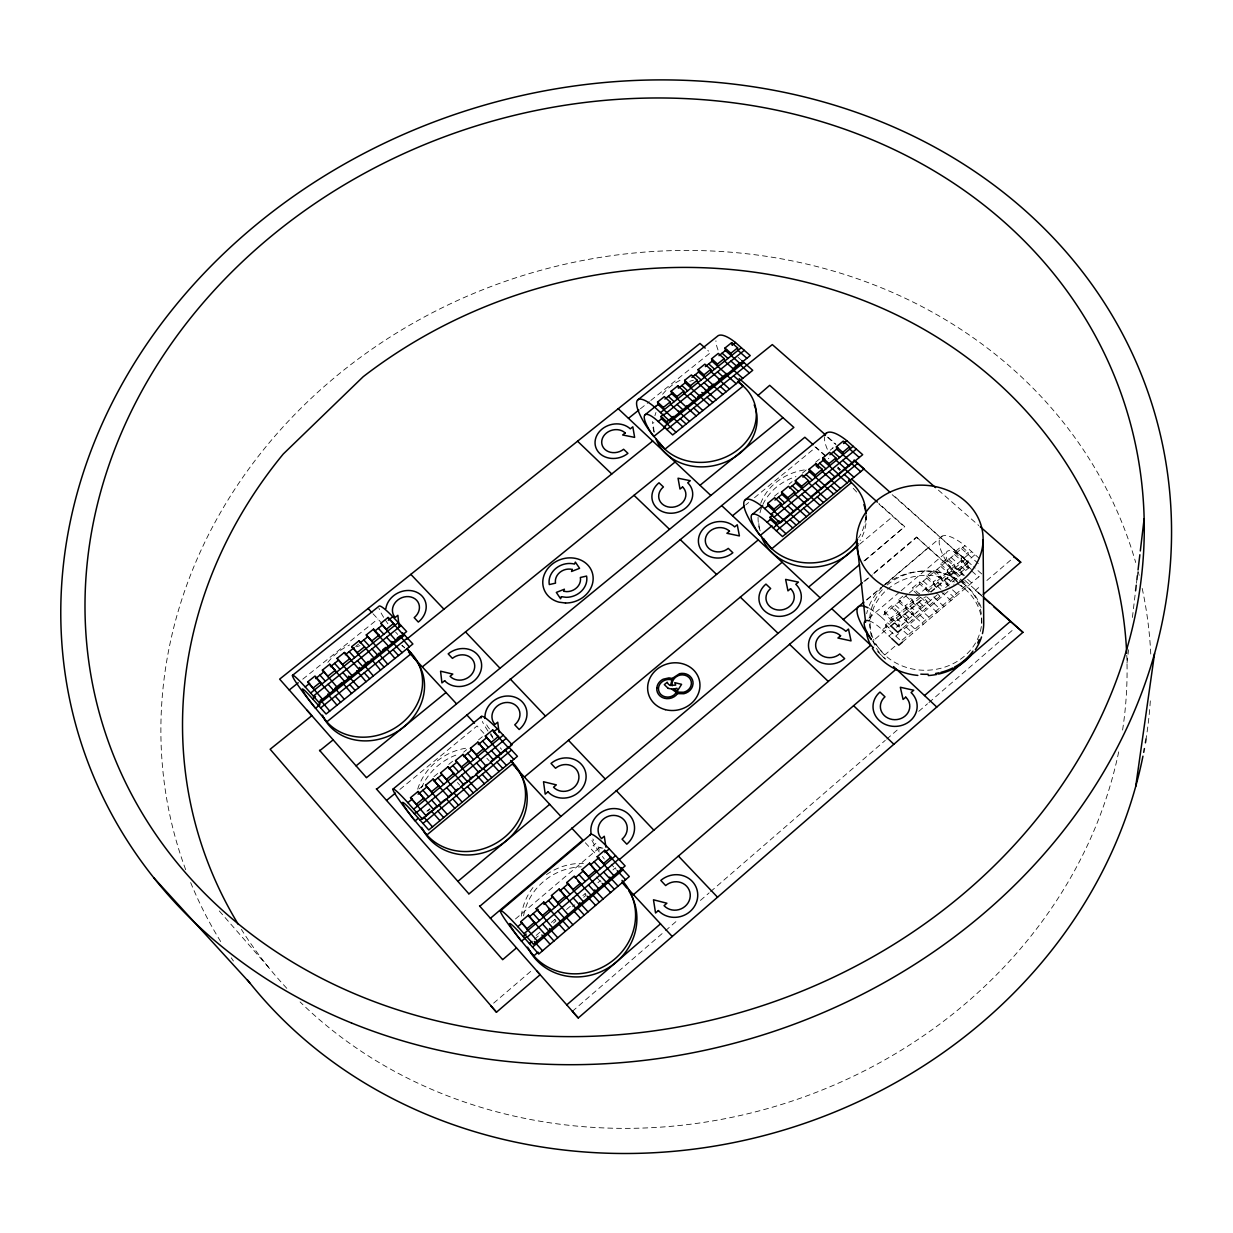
<?xml version="1.0" encoding="UTF-8"?>
<svg xmlns="http://www.w3.org/2000/svg" width="1233" height="1233" viewBox="0 0 1233 1233"><rect width="100%" height="100%" fill="white"/><g stroke="black" fill="none" stroke-linecap="round" stroke-linejoin="round"><path stroke-width="0.75" stroke-dasharray="5 3.75" d="M1127.008 663.046L1128.58 649.745M1132.418 617.456L1135.346 592.749M1136.472 583.255L1136.918 579.448M1137.381 575.641L1137.828 571.85M572.328 1011.353L664.032 931.948M665.481 930.684L677.133 920.604M700.421 900.429L709.145 892.877M710.609 891.613L885.279 740.355M886.743 739.091L898.379 729.011M918.755 711.364L927.493 703.796M928.958 702.548L1013.372 629.431M902.34 642.193L981.915 574.1L973.577 566.687M493.632 1003.153L531.438 970.756M982.439 596.633L975.395 590.33L981.144 585.398M986.878 580.481L1014.189 557.085M874.074 572.867L916.458 537.079L956.084 573.052L968.46 562.479L892.677 494.603M896.453 627.289L899.242 624.915L892.646 618.827L892.831 620.985L899.412 627.058L936.849 595.107M906.378 621.108L906.209 618.966L913.175 613.017L906.579 606.975L906.733 609.148L923.255 624.299M920.25 609.272L920.126 607.098L927.062 601.18L923.085 597.573M947.807 583.486L941.164 577.506L941.257 579.726L947.884 585.69L947.807 583.486L954.696 577.614L948.038 571.65L948.131 573.869L958.087 582.808M961.617 573.962L961.57 571.742L968.429 565.885L961.771 559.952L961.832 562.202L968.475 568.12L968.429 565.885M536.155 935.431L539.962 932.179L540.84 933.828M551.367 922.454L555.174 919.217M566.533 909.522L570.309 906.286L571.11 907.981L574.886 904.775M582.885 895.559L585.398 893.416M597.943 882.72L600.44 880.578L601.18 882.319L598.683 884.462M612.924 869.928L615.421 867.801L616.146 869.558L611.121 864.163M888.947 635.981L892.445 633.007L892.26 630.864M945.588 587.648L971.897 565.192M534.49 939.238L539.561 934.922M553.478 923.039L556.006 920.881L553.525 918.123M583.671 897.27L586.184 895.127L583.687 892.399M902.756 628.121L944.154 592.765M895.744 636.058L898.533 633.685M894.881 646.277L884.755 654.939L872.671 641.16L888.608 627.582M902.124 640.081L965.824 585.598L951.968 569.492A28.082 9.047 48.8 0 1 947.298 551.29A28.082 9.047 48.8 0 1 965.254 559.289L972.19 565.454M898.672 626.857L884.693 613.942L884.493 611.753L891.536 605.742L898.21 611.876L898.379 614.065M915.441 617.271L898.765 601.966L898.58 599.762L902.803 596.171M937.142 612.416L912.79 590.052L912.636 587.817L919.648 581.868L926.337 587.925L926.461 590.16L971.666 551.644M936.803 587.232L926.754 578.169L926.646 575.919L933.628 569.985L940.332 576.011L940.425 578.262M957.486 581.375L940.687 566.317L940.594 564.051L947.545 558.148L954.265 564.144L954.342 566.409M971.404 569.492L954.573 554.526L954.496 552.245L961.432 546.342L968.167 552.307L968.213 554.588M869.527 608.609A43.124 11.991 49.1 0 1 881.163 616.932L908.613 593.597M909.276 593.027L964.946 545.695L980.405 559.366M891.336 620.076L891.135 617.887L898.21 611.876M905.423 608.069L905.253 605.865L912.297 599.885L908.289 596.217M926.337 587.925L919.325 593.905L912.636 587.817M933.443 584.195L933.335 581.961L940.332 576.011M947.391 572.328L947.298 570.078L954.265 564.144M961.278 560.491L961.231 558.225L968.167 552.307M899.705 639.742L885.864 626.919L885.679 624.777L919.448 596.125M868.926 620.785A28.374 7.845 49.1 0 1 882.381 629.878L920.573 597.342M965.254 559.289L927.447 591.486L927.355 589.266L930.006 591.67M890.056 626.349L923.378 597.959M930.622 591.778L953.803 572.02L952.539 570.478A42.693 13.84 48.8 0 1 939.9 538.343A42.693 13.84 48.8 0 1 964.946 545.695M891.12 626.164L925.598 596.772M930.977 592.194L975.041 554.634M968.46 561.94L956.084 573.052M868.911 618.103L899.643 592.01M901.107 590.761L946.482 552.245M515.44 918.986L598.837 848.165M865.027 581.082L872.378 574.871M873.843 573.622L916.489 537.634M866.753 599.7L881.395 587.293M882.859 586.06L928.249 547.637M866.691 600.039L884.107 585.29M885.571 584.057L942.182 536.124M863.901 560.984L904.745 526.599L878.821 503.418M865.027 560.614L904.745 526.599M863.84 581.498L868.232 577.799M859.617 544.292L893.108 516.195M426.834 811.191L429.762 808.771M427.728 811.144L430.209 809.095M419.066 788.904L423.52 785.221M433.924 776.651L439.857 771.75M448.781 764.398L453.235 760.73M463.639 752.161L466.613 749.71M478.496 739.908L484.43 735.007M774.494 496.144L780.35 491.304M789.151 484.045L792.095 481.625M802.359 473.148L808.231 468.324M815.568 462.267L819.96 458.645M830.241 450.168L833.169 447.749A27.08 8.523 50.2 0 0 831.736 449.506M399.893 789.428L477.048 725.96L484.8 734.329M745.703 504.944L748.631 502.54M754.473 497.716L815.938 447.163L828.792 458.661M302.748 679.183L377.884 619.012M640.389 408.801L649.329 401.65M650.824 400.448L710.393 352.746L707.788 350.419M355.659 646.446L358.633 644.058M602.922 848.196L593.088 845.73L595.893 843.357A22.117 20.375 -23 0 1 592.842 838.964M975.395 590.33L981.869 595.601L963.235 578.924M938.39 490.118L978.832 525.551M978.339 563.573L961.493 548.639L961.432 546.342M828.329 437.422L835.481 443.772M738.058 357.308L740.725 359.666M827.374 437.099L836.02 444.774M892.168 494.664L968.46 562.479M954.496 552.245L961.231 558.225M971.804 571.079L978.493 577.029M951.105 557.47L957.81 563.45M961.17 566.456L966.58 571.264M961.57 571.742L954.912 565.793L954.989 568.028L964.946 576.936M964.453 575.426L947.638 560.414L947.545 558.148M967.628 579.325L971.635 582.901M916.458 537.079L961.802 577.645M814.921 446.762L826.341 456.965M837.746 467.184L840.598 469.727M879.114 504.189L904.791 527.154M837.469 468.324L839.95 470.559M951.552 570.956L958.195 576.89M961.524 579.864L968.198 585.845M940.594 564.051L947.298 570.078M960.754 585.197L964.761 588.788M937.219 569.276L943.908 575.287M947.268 578.308L954.003 584.35M949.163 586.122L933.735 572.235L933.628 569.985M952.539 589.883L957.871 594.676M937.82 582.654L943.122 587.432M954.419 597.635L947.761 591.624L902.71 630.109L909.322 636.213M926.646 575.919L933.335 581.961M940.902 589.374L934.26 583.379L934.367 585.583L938.344 589.174M940.995 591.578L950.967 600.579M923.27 581.128L929.959 587.17M935.986 592.641L940.024 596.294M928.696 592.179L919.772 584.103L919.648 581.868M933.828 596.849L936.525 599.284M944.062 606.497L934.09 597.466L933.982 595.277M926.677 596.803L930.638 600.409M933.951 603.415L940.594 609.456M919.294 602.151L925.998 608.27M920.126 607.098L913.514 601.057L913.653 603.245M905.777 596.001L930.206 618.35M910.201 606.189L916.797 612.231M920.095 615.252L926.723 621.324M898.58 599.762L905.253 605.865M895.25 604.956L901.893 611.075M905.238 614.142L911.927 620.276M906.209 618.966L899.612 612.893L899.782 615.051L916.304 630.248M908.397 623.297L891.736 607.946L891.536 605.742M896.314 618.01L902.895 624.083M906.193 627.135L912.821 633.223M884.493 611.753L891.135 617.887M881.163 616.932L889.486 624.638M885.679 624.777L890.935 629.647M882.381 629.878L892.245 639.048M877.48 651.517L885.525 659.038M395.562 632.067L397.75 634.44M372.998 613.741L380.442 621.771M402.189 645.213L404.701 647.926M585.336 842.755L595.339 853.544M486.819 758.187L489.162 760.73M596.186 876.894L601.18 882.319M457.412 782.523L459.724 785.082M219.304 910.956L268.44 967.181M500.29 747.784L501.554 749.34M838.625 468.078L839.843 469.557L838.039 467.091M654.106 432.244L653.351 429.207A52.264 44.018 -12.5 0 1 652.473 421.578M865.843 515.671L866.275 520.095M899.242 624.915L899.412 627.058M912.297 599.885L912.435 602.089M913.175 613.017L913.314 615.19M927.062 601.18L927.185 603.353M954.696 577.614L954.758 579.818M489.516 728.965A21.439 19.05 -24.8 0 1 486.681 724.85M1126.777 655.293A476.447 425.878 -17.1 0 1 1122.462 730.953M1118.685 751.868A476.447 425.878 -17.1 0 1 779.009 1105.246A476.447 425.878 -17.1 0 1 300.081 1001.92M286.796 988.327A476.447 425.878 -17.1 0 1 241.375 929.358M1138.198 571.65A499.519 446.731 -17.1 0 1 1139.138 575.349M1142.19 588.418A499.519 446.731 -17.1 0 1 1150.913 657.543M1150.327 700.868A499.519 446.731 -17.1 0 1 1146.043 739.014M233.422 961A499.519 446.731 -17.1 0 1 231.218 957.81M220.676 941.565A499.519 446.731 -17.1 0 1 190.498 882.15M185.674 869.712A499.519 446.731 -17.1 0 1 517.059 277.394A499.519 446.731 -17.1 0 1 1135.685 562.479M866.66 613.664A59.122 52.31 -2.6 0 1 867.539 610.35M869.28 605.511A59.122 52.31 -2.6 0 1 881.318 588.172M885.402 584.596A59.122 52.31 -2.6 0 1 961.17 581.884M962.665 582.962A59.122 52.31 -2.6 0 1 981.869 609.78M718.022 350.002A39.918 12.222 51.4 0 1 715.926 340.786M654.122 431.889A52.094 43.926 -12.5 0 1 653.767 422.303M654.923 415.721A52.094 43.926 -12.5 0 1 655.941 412.485M689.74 381.336A52.094 43.926 -12.5 0 1 693.439 380.242M662.599 394.267A52.264 44.018 -12.5 0 1 681.618 379.533M827.328 449.244A41.167 13.039 50.2 0 1 824.538 437.006M866.152 514.839A53.867 46.623 -8.4 0 1 860.079 540.547M759.312 528.479A53.867 46.623 -8.4 0 1 758.942 519.771M759.975 512.836A53.867 46.623 -8.4 0 1 761.516 507.749M762.903 504.451A53.867 46.623 -8.4 0 1 795.963 476.585M853.205 488.36A53.867 46.623 -8.4 0 1 856.889 492.368M865.736 517.413A54.052 46.731 -8.4 0 1 858.63 537.773M760.144 530.868A54.052 46.731 -8.4 0 1 758.064 517.12M760.73 503.326A54.052 46.731 -8.4 0 1 807.23 469.526M885.14 659.023A55.901 49.459 -2.5 0 1 872.008 638.278M871.5 636.505A55.901 49.459 -2.5 0 1 886.234 590.376M887.529 589.251A55.901 49.459 -2.5 0 1 954.527 582.038M957.579 583.733A55.901 49.459 -2.5 0 1 981.822 624.854M960.399 581.344A56.102 49.597 -2.6 0 1 959.228 660.102A56.102 49.597 -2.6 0 1 873.565 639.434M872.825 637.692A56.102 49.597 -2.6 0 1 869.65 619.536M869.758 617.702A56.102 49.597 -2.6 0 1 883.383 588.511M887.159 584.997A56.102 49.597 -2.6 0 1 958.95 580.373M523.578 915.795A57.997 54.113 -29.6 0 1 581.252 866.799M521.328 916.119A58.213 54.267 -29.5 0 1 534.105 886.08M546.45 874.613A58.213 54.267 -29.5 0 1 583.409 863.377M599.346 850.231A29.299 3.714 49.9 0 1 601.658 848.551M604.355 859.047A44.558 5.703 49.9 0 1 602.428 856.457M599.223 852.003A44.558 5.703 49.9 0 1 590.992 838.317M492.768 736.964A28.22 3.499 50.5 0 1 490.78 733.388M493.215 738.505A42.893 5.348 50.5 0 1 489.147 732.756M488.021 731.092A42.893 5.348 50.5 0 1 482.303 721.444M421.486 787.872A56.194 50.507 -29.2 0 1 459.061 754.01M417.663 789.182A56.394 50.645 -29.1 0 1 467.708 747.938M327.855 662.398A54.684 47.378 -28.9 0 1 349.617 644.967M401.696 645.614A54.684 47.378 -28.9 0 1 404.732 647.572M387.871 623.744A41.537 4.994 50.9 0 1 384.588 618.812M383.633 617.317A41.537 4.994 50.9 0 1 378.993 608.331M356.645 646.816A54.483 47.27 -28.9 0 1 359.974 645.645"/><path stroke-width="1.5" d="M1135.578 590.854L1136.256 585.151M1136.918 579.448L1137.381 575.641M1138.059 569.954L1139.862 554.742M1140.309 550.951L1144.147 518.646A535.554 462.575 -17.1 0 0 340.046 187.37A535.554 462.575 -17.1 0 0 359.682 995.894A535.554 462.575 -17.1 0 0 1144.147 518.646M1135.732 786.377L1154.55 653.629M656.773 688.076L657.389 685.409A11.467 10.28 -16.2 0 1 663.184 679.198L668.964 677.888L672.309 678.474M677.611 693.455L677.534 693.609A11.467 10.28 -16.2 0 1 664.356 698.263A11.467 10.28 -16.2 0 1 656.773 688.076M676.085 692.838L674.436 694.611A9.741 8.739 -16.2 0 1 667.392 697.092L664.911 696.753A9.741 8.739 -16.2 0 1 658.484 688.106C659.069 682.065 665.912 678.119 671.538 679.876M572.328 1011.353L578.292 1017.98L1022.928 632.329L983.302 596.88M566.748 1004.895L660.503 923.841M924.519 695.566L1010.521 621.216M902.34 642.193L898.842 645.183L891.983 638.802M490.734 1005.65L496.467 1012.216L540.146 974.717L536.663 970.849M633.438 894.649L896.237 669.087M983.256 594.414L1020.724 562.248L980.281 526.815M529.419 943.569L531.962 941.411M901.338 629.323L897.809 632.344L890.873 625.917M532.517 947.067L623.019 869.758M538.112 952.169L533.781 955.883L519.463 938.652A29.623 2.281 50.2 0 1 509.691 923.579A29.623 2.281 50.2 0 1 523.254 936.618L538.713 954.065L629.323 876.54L620.923 867.508M537.295 940.964L520.742 921.683L528.448 915.133L535.584 923.825M552.692 927.802L536.139 908.582L543.815 902.063L550.935 910.74M568.059 914.686L551.475 895.543L559.119 889.055L566.24 897.716M583.348 901.616L566.764 882.551L574.378 876.077L581.483 884.724M598.591 888.608L581.991 869.619L589.59 863.162L596.68 871.793M613.787 875.63L597.157 856.719L604.725 850.277L611.815 858.908M525.859 937.512L521.513 941.211L520.187 939.592A45.035 3.483 50.2 0 1 500.367 911.233A45.035 3.483 50.2 0 1 517.798 926.646L522.16 922.931M545.001 934.367L529.342 916.828L538.127 909.368M543.923 904.421L552.646 897.023M559.89 890.842L568.598 883.445M575.179 877.85L583.117 871.099M599.084 857.521L590.36 864.95L589.59 863.162M604.894 852.589L609.241 848.89L625.131 865.936L533.427 944.247L517.798 926.646M527.894 930.376L526.984 928.696L534.706 922.13M543.275 917.275L542.397 915.58L550.088 909.029M558.595 904.221L557.763 902.494L565.423 895.975M573.869 891.212L573.068 889.471L580.697 882.967M589.081 878.25L588.311 876.493L595.909 870.02M604.247 865.335L603.507 863.547L611.075 857.105M524.04 933.658L615.575 855.687M523.254 936.618L526.167 934.121M527.154 937.188L618.766 859.093M502.602 959.721L516.427 947.946M619.182 859.74L870.775 645.229M490.426 918.292L582.839 840.058L571.711 828.067M843.326 619.536L863.824 602.182M500.829 910.54L591.023 834.171M468.894 894.002L859.524 564.668M479.745 906.317L862.376 582.731M457.89 881.364L549.702 804.332M808.648 587.062L858.168 545.525M524.395 777.037L782.154 562.248M418.049 818.465L415.105 820.901L413.826 819.329A43.34 3.267 50.5 0 1 393.127 790.183A43.34 3.267 50.5 0 1 407.846 802.668L422.41 819.082L512.157 744.747L497.331 728.842A42.893 5.348 50.5 0 0 481.07 718.022M771.981 525.736L760.175 535.507L758.958 534.012A41.568 11.282 50.3 0 1 743.9 502.078A41.568 11.282 50.3 0 1 764.66 508.566L780.227 522.977L862.668 454.684L846.886 440.736A41.167 13.039 50.2 0 0 824.769 435.711M776.651 525.119L776.266 522.869L779.009 520.603M510.385 745.179L758.28 539.884M420.083 820.161L422.565 818.111M426.294 815.028L430.009 811.946M433.723 808.863L437.438 805.796M440.166 803.531L444.62 799.847M447.579 797.397L452.264 793.513M454.977 791.262L457.936 788.812M462.128 785.344L465.319 782.708M469.742 779.04L472.686 776.605M476.863 773.137L480.053 770.502M484.461 766.849L487.389 764.429M773.23 527.955L808.031 499.134M822.95 486.773L810.744 496.884L820.068 505.376M838.949 473.534L851.294 463.3L860.68 471.653M852.419 462.375L854.654 460.526M422.965 823.428L511.556 750.003M776.312 530.822L857.783 463.3M752.484 514.284L762.749 505.823M426.186 815.953L410.527 797.689L418.064 791.478L424.953 799.878M441.26 803.469L425.585 785.267L433.107 779.071L439.981 787.455M456.287 791.031L440.597 772.891L448.088 766.726L454.946 775.095M471.253 778.624L455.547 760.561L463.007 754.411L469.865 762.765M486.172 766.263L470.451 748.277L477.88 742.143L484.739 750.481M501.045 753.949L485.309 736.024L492.707 729.921L499.55 738.243M783.695 520.11L768.113 505.715L767.712 503.403L774.632 497.7L780.874 503.434L781.244 505.746L790.63 514.361M806.444 516.673L781.922 494.325L781.552 491.998L788.457 486.311L794.699 492.013L795.054 494.341L813.271 511.017M811.345 497.207L795.686 482.966L795.331 480.623L802.221 474.952L808.478 480.623L808.802 482.966L818.219 491.505M825.093 485.817L809.403 471.653L809.079 469.295L815.938 463.639L822.211 469.28L822.519 471.653L831.951 480.146M838.794 474.474L823.074 460.371L822.781 457.998L829.609 452.357L835.897 457.982L836.174 460.356L845.638 468.802M852.45 463.146L836.698 449.136L836.421 446.747L843.233 441.121L849.537 446.716L849.784 449.105L859.262 457.505M407.846 802.668L412.254 799.03M418.11 794.191L426.911 786.931M448.781 797.242L434.139 780.967L441.63 774.802M448.92 768.775L456.549 762.487M463.593 756.677L471.422 750.219M478.265 744.578L487.066 737.319M508.458 747.814L493.632 731.893L497.331 728.842M764.66 508.566L769.068 504.944M774.941 500.089L782.277 494.032M789.629 487.975L795.686 482.966M802.837 477.079L810.173 471.021M817.387 465.072L824.862 458.907M829.901 454.746L838.086 447.995M843.495 443.526L846.886 440.736M417.432 806.089L416.353 804.24L423.89 798.013M432.475 793.667L431.427 791.786L438.948 785.575M447.471 781.275L446.454 779.379L453.944 773.183M462.421 768.93L461.435 767.003L468.894 760.838M477.31 756.615L476.354 754.688L483.783 748.539M492.152 744.362L491.212 742.405L498.625 736.271M774.339 511.464L773.939 509.152L780.874 503.434M788.149 500.028L787.795 497.716L794.699 492.013M801.928 488.653L801.589 486.311L808.478 480.623M815.66 477.31L815.352 474.952L822.211 469.28M829.347 465.997L829.054 463.623L835.897 457.982M842.987 454.73L842.725 452.341L849.537 446.716M413.656 809.218L503.249 735.192M770.872 514.315L853.19 446.3M785.93 533.719L770.502 519.417L770.116 517.151L772.844 514.901M510.955 760.607L513.267 763.196L426.865 834.972L413.101 818.388A28.513 2.142 50.5 0 1 402.497 802.529A28.513 2.142 50.5 0 1 414.334 813.672L416.816 811.622M848.998 480.269L851.402 482.627L771.781 548.762L758.341 533.026A27.357 7.383 50.3 0 1 751.76 514.839A27.357 7.383 50.3 0 1 767.08 522.253L771.519 518.584M416.569 812.501L506.208 738.367M773.985 517.197L856.334 449.089M393.127 788.997L481.409 716.435M745.333 499.75L826.572 432.983M386.546 800.417L395.439 793.096M732.525 515.779L744.239 506.146M376.589 789.259L804.856 437.253L813.163 444.681M366.448 777.746L793.867 427.419L739.199 378.531M356.075 765.863L446.022 692.484M699.99 485.309L782.94 417.648M319.779 750.697L333.095 739.908M422.303 666.914L675.114 462.005M825.463 434.879L769.7 385.328L757.786 395.639M317.944 704.875L404.624 635.087M663.971 426.865L743.9 362.502M319.994 704.721L315.54 708.312L314.307 706.802A41.953 3.052 50.8 0 1 292.884 677.009A41.953 3.052 50.8 0 1 305.198 686.92L318.808 702.255L406.643 631.558L392.772 616.685A41.537 4.994 50.9 0 0 378.885 606.312L292.468 675.391M665.62 426.972L653.798 436.482L652.611 435.018A40.288 10.573 51.3 0 1 636.598 402.759A40.288 10.573 51.3 0 1 654.723 407.214L669.319 420.715L750.234 355.582L735.438 342.497A39.918 12.222 51.4 0 0 717.298 336.362L637.553 400.109M320.642 707.927L407.368 638.047M666.868 429.546L772.305 344.593L935.508 487.59M406.859 639.079L652.673 440.998M314.307 690.079L313.09 688.076L320.472 682.142L315.016 676.038L307.649 681.941L322.507 699.281M329.041 678.242L327.839 676.223L335.191 670.32L329.72 664.248L322.383 670.135L337.256 687.413M343.714 666.467L342.543 664.417L349.879 658.545L344.392 652.488L337.056 658.36L351.944 675.576M358.341 654.723L357.2 652.658L364.506 646.801L359.003 640.79L351.698 646.631L366.602 663.786M372.905 643.01L371.796 640.944L379.086 635.087L373.553 629.107L366.278 634.949L381.197 652.041M387.439 631.342L386.345 629.262L393.604 623.42L388.071 617.471L380.827 623.297L395.762 640.328M663.94 409.88L663.369 407.46L670.182 402.004L664.34 396.625L657.543 402.081L658.129 404.486L672.725 417.987M677.503 398.983L676.963 396.548L683.745 391.108L677.888 385.775L671.122 391.2L671.677 393.62L686.303 407.044M691.035 388.118L690.511 385.682L697.261 380.257L691.389 374.94L684.639 380.35L685.178 382.8L699.851 396.147M704.505 377.298L704.012 374.847L710.747 369.438L704.86 364.151L698.125 369.546L698.633 371.996L713.337 385.282M717.945 366.509L717.467 364.043L724.172 358.649L718.284 353.393L711.58 358.757L712.058 361.238L726.792 374.447M731.323 355.751L730.876 353.27L737.565 347.906L731.662 342.666L724.973 348.03L725.436 350.511L740.201 363.658M310.624 693.038L398.305 622.619M660.549 412.608L741.341 347.706M313.352 696.106L401.079 625.593M676.023 432.213L661.566 418.804L660.996 416.446L663.678 414.288M663.462 415.305L744.3 350.326M407.09 648.543L411.468 653.444L326.837 721.829L313.583 705.846A27.604 2.004 50.8 0 1 302.27 689.324A27.604 2.004 50.8 0 1 312.566 698.803L315.54 696.398M738.613 381.583L743.145 386.052L664.941 449.228L651.995 434.047A26.509 6.92 51.3 0 1 644.551 415.429A26.509 6.92 51.3 0 1 658.206 421.501L662.645 417.941M368.328 661.397L363.997 664.895L373.306 675.915M382.754 649.791L385.621 647.479L394.93 658.453M397.118 638.232L399.985 635.92L409.294 646.863M667.33 424.152L666.776 421.794L673.495 416.384L674.05 418.758L682.758 426.788M697.631 396.964L700.298 394.807L700.806 397.211L709.545 405.164M708.297 388.364L712.304 385.158M725.605 374.447L720.288 378.731L720.75 381.151M734.883 366.987L740.17 362.718L740.601 365.153L749.402 372.998M289.231 690.002L298.247 682.789M628.476 418.341L638.91 409.988M305.198 686.92L309.653 683.344M315.586 678.582L324.495 671.446M330.429 666.683L338.243 660.41M345.271 654.769L354.179 647.633M367.542 636.922L360.113 642.871L359.003 640.79M388.487 646.169L374.662 631.204L382.384 625.023M388.318 620.261L392.772 616.685M645.09 414.75L655.555 406.351M654.723 407.214L659.208 403.623M664.895 399.06L672.663 392.834M686.118 382.045L678.427 388.21L677.888 385.775M691.913 377.39L699.558 371.256M705.353 366.617L713.013 360.468M718.993 355.674L726.468 349.679M732.448 344.886L735.438 342.497M668.24 688.368L673.048 689.278L676.902 688.261L677.718 690.449L681.587 684.33L674.79 682.666L675.715 685.116L670.058 685.332A5.995 5.364 -15.8 0 1 667.269 682.203L664.325 684.623L668.209 688.368M1014.189 557.085L1020.724 562.248M1022.928 632.329L993.721 606.728M746.89 358.279L737.997 350.388L737.565 347.906M854.099 460.032L864.04 468.864L782.493 536.571L767.08 522.253M855.486 461.574L889.81 492.059M741.572 360.421L752.716 370.332L672.663 434.941L658.206 421.501M836.421 446.747L842.725 452.341M724.973 348.03L730.876 353.27M833.308 451.941L839.581 457.535M842.725 460.341L849.044 465.982M722.091 353.193L727.979 358.449M730.938 361.069L736.856 366.355M733.512 369.052L724.634 361.13L724.172 358.649M844.559 468.879L853.945 477.248M742.79 378.331L733.989 370.486L733.558 368.05M705.184 348.091L699.974 343.437L279.644 679.136L366.17 777.299M851.664 479.128L877.387 502.139M983.857 597.897L989.498 602.937M844.312 474.458L850.57 480.053M733.62 375.757L739.476 381.012M822.781 457.998L829.054 463.623M711.58 358.757L717.467 364.043M847.194 482.858L837.824 474.458L824.307 485.648L833.647 494.094M736.163 383.679L727.378 375.803L726.931 373.383M819.668 463.192L825.925 468.817M829.069 471.638L835.373 477.294M708.713 363.92L714.585 369.206M717.529 371.842L723.432 377.159M818.758 468.263L816.246 466.012L815.938 463.639M720.072 379.856L711.225 371.904L710.747 369.438M831.073 480.053L840.428 488.468M718.423 379.055L729.52 389.042M830.811 485.663L837.037 491.289M720.349 386.453L726.206 391.724M809.079 469.295L815.352 474.952M698.125 369.546L704.012 374.847M722.877 394.406L714.107 386.499L713.63 384.079M805.981 474.474L812.239 480.13M815.367 482.982L821.656 488.669M695.273 374.693L701.145 379.995M704.074 382.662L709.977 387.994M706.601 390.707L697.77 382.708L697.261 380.257M817.541 491.273L826.865 499.719M705.137 389.736L716.219 399.785M817.248 496.899L823.474 502.54M701.808 392.418L704.135 394.529M707.048 397.18L712.874 402.482M795.331 480.623L801.589 486.311M684.639 380.35L690.511 385.682M792.249 485.802L798.491 491.489M801.62 494.341L807.892 500.059M681.803 385.497L687.66 390.83M690.588 393.512L696.46 398.86M702.856 410.558L684.269 393.543L683.745 391.108M803.654 508.166L809.865 513.853M693.686 407.938L699.512 413.255M781.552 491.998L787.795 497.716M671.122 391.2L676.963 396.548M696.167 415.968L687.444 407.969L686.92 405.58M778.485 497.176L784.712 502.894M787.825 505.761L794.083 511.51M668.286 396.332L674.127 401.696M677.056 404.393L682.912 409.772M790.322 513.807L799.616 522.345M678.443 411.221L689.463 421.378M679.522 412.516L670.737 404.424L670.182 402.004M789.999 519.478L796.194 525.196M680.292 418.727L686.103 424.075M767.712 503.403L773.939 509.152M657.543 402.081L663.369 407.46M783.494 519.463L792.773 528.032M770.116 517.151L776.266 522.869M660.996 416.446L666.776 421.794M618.211 408.724L710.763 495.404M721.613 505.561L820.13 597.82M831.689 608.64L873.457 647.741M893.555 666.575L936.787 707.048M577.553 441.214L611.753 473.981M634.009 495.312L669.411 529.219M680.184 539.545L716.573 574.408M740.293 597.126L778.008 633.269M789.49 644.258L828.299 681.448M853.59 705.692L893.863 744.27M410.836 574.362L443.942 609.21M465.504 631.897L499.781 667.993M510.215 678.967L545.495 716.111M568.475 740.309L605.064 778.809M616.192 790.538L653.86 830.179M678.412 856.041L717.529 897.208M402.42 632.729L412.885 643.98L326.067 714.03L312.566 698.803M403.006 634.486L388.071 617.471M621.355 869.157L604.725 850.277M504.975 749.864L513.791 759.374M617.194 870.683L625.593 879.73M368.112 608.47L371.78 612.416M408.477 651.995L456.287 703.581M466.629 714.724L474.443 723.154M513.005 764.737L560.676 816.169M621.894 882.196L672.232 936.494M380.827 623.297L386.345 629.262M485.309 736.024L491.212 742.405M597.157 856.719L603.507 863.547M391.693 641.376L402.128 652.658M497.654 755.921L506.47 765.446M609.719 877.064L618.103 886.142M378.3 628.291L383.817 634.255M386.576 637.245L392.125 643.241M482.55 741.033L488.438 747.414M491.397 750.62L497.331 757.031M594.136 861.728L600.456 868.571M603.631 871.993L609.996 878.867M393.034 649.591L398.536 655.555M496.914 762.133L502.802 768.498M608.069 882.52L614.358 889.347M493.616 760.114L477.88 742.143M591.624 866.321L606.189 882.104M499.118 771.55L490.333 761.994L508.613 746.844L517.444 756.322L428.76 829.963L414.334 813.672M602.228 883.46L610.612 892.553M366.278 634.949L371.796 640.944M470.451 748.277L476.354 754.688M581.991 869.619L588.311 876.493M387.732 664.263L378.423 653.274M482.982 768.067L491.767 777.653M594.738 889.856L603.107 898.98M363.766 639.942L369.268 645.938M372.027 648.943L377.56 654.97M467.708 753.271L473.595 759.682M476.539 762.903L482.457 769.346M578.986 874.613L585.29 881.487M588.449 884.94L594.784 891.844M378.654 661.181L384.141 667.176M482.226 774.309L488.098 780.705M593.058 895.343L599.346 902.202M373.907 657.913L364.506 646.801M478.728 772.444L463.007 754.411M577.707 880.593L590.977 895.112M380.535 670.074L371.21 659.069M475.63 774.154L484.415 783.756M587.216 896.268L595.585 905.423M153.817 877.819L249.698 982.747M351.698 646.631L357.2 652.658M455.547 760.561L461.435 767.003M566.764 882.551L573.068 889.471M468.263 780.258L477.032 789.891M579.695 902.695L588.033 911.865M349.201 651.625L354.688 657.651M357.431 660.672L362.949 666.729M452.819 765.554L458.691 772.012M461.62 775.233L467.523 781.722M563.774 887.56L570.062 894.464M573.206 897.932L579.525 904.883M359.327 667.423L361.5 669.812M364.228 672.817L369.684 678.828M467.492 786.515L473.333 792.958M578.015 908.197L584.272 915.102M359.281 669.673L344.392 652.488M463.778 784.82L448.088 766.726M575.703 908.151L559.119 889.055M366.078 681.741L356.753 670.721M460.895 786.377L469.634 796.025M574.239 911.434L580.496 918.323M337.056 658.36L342.543 664.417M440.597 772.891L446.454 779.379M551.475 895.543L557.763 902.494M348.477 676.146L358.818 687.598M453.497 792.495L462.236 802.174M566.687 917.876L572.929 924.796M334.59 663.354L340.046 669.411M342.789 672.447L348.276 678.535M437.885 777.884L443.726 784.358M446.654 787.61L452.542 794.129M548.5 900.537L554.773 907.488M557.917 910.971L564.221 917.953M306.94 710.223L311.841 715.649L270.15 749.248L496.467 1012.216M349.74 684.469L355.196 690.526M452.711 798.784L458.537 805.241M562.895 921.113L569.137 928.033M344.608 681.495L329.72 664.248M548.438 907.966L560.383 921.236M351.559 693.455L342.25 682.388L334.975 688.245L344.3 699.327M446.099 798.63L454.823 808.324M559.119 924.349L565.346 931.285M322.383 670.135L327.839 676.223M425.585 785.267L431.427 791.786M536.139 908.582L542.397 915.58M438.686 804.764L447.394 814.489M549.456 928.511L557.763 937.774M319.917 675.114L325.358 681.202M328.086 684.253L333.573 690.372M422.888 790.245L428.714 796.765M431.642 800.032L437.499 806.582M533.18 913.561L539.438 920.558M542.566 924.056L548.855 931.085M335.222 696.183L340.647 702.255M437.869 811.083L443.68 817.587M547.729 934.059L553.956 941.026M316.234 678.058L329.889 693.347M433.739 809.711L418.064 791.478M337.01 705.199L327.685 694.102M431.257 810.913L439.95 820.669M541.873 934.999L550.149 944.293M307.649 681.941L313.09 688.076M410.527 797.689L416.353 804.24M520.742 921.683L526.984 928.696M329.72 711.087L320.395 699.974M423.813 817.078L432.49 826.865M534.259 941.488L542.535 950.813M376.312 788.812L468.663 893.601M479.514 905.901L578.292 1017.98M319.486 750.25L502.386 959.336M673.896 689.124L678.551 692.16L683.544 692.237A9.741 8.739 -15.4 0 0 690.881 686.087L691.389 683.806A9.741 8.739 -15.4 0 0 682.419 674.867C676.717 674.667 671.045 679.907 672.216 685.81M671.908 689.201L677.996 693.624L683.868 693.717A11.421 10.249 -15.4 0 0 692.453 686.504L693.038 683.837A11.421 10.249 -15.4 0 0 679.583 673.665L672.355 678.366L670.552 685.486M320.472 682.142L321.674 684.161M335.191 670.32L336.378 672.355M349.509 676.547L350.65 678.551M349.879 658.545L351.035 660.58M433.107 779.071L434.139 780.967M373.553 629.107L374.662 631.204M379.086 635.087L380.18 637.168M528.448 915.133L529.342 916.828M392.818 641.699L393.882 643.734M393.604 623.42L394.683 625.532M543.815 902.063L544.678 903.789M492.707 729.921L493.632 731.893M680.215 410.974L680.755 413.348M693.609 400.186L694.133 402.59M731.662 342.666L732.109 345.163M605.927 847.194L604.293 836.236L601.488 838.61A14.75 13.578 -23 0 1 603.307 819.159A14.75 13.578 -23 0 1 623.836 819.698A14.75 13.578 -23 0 1 622.064 839.149L626.796 844.173A22.117 20.375 -23 0 0 620.184 809.434A22.117 20.375 -23 0 0 591.146 833.924M499.057 732.51L497.731 722.184L495.003 724.434A14.287 12.7 -24.8 0 1 497.192 706.077A14.287 12.7 -24.8 0 1 516.889 706.447A14.287 12.7 -24.8 0 1 514.747 724.804L519.17 729.504A21.439 19.05 -24.8 0 0 514.454 697.03A21.439 19.05 -24.8 0 0 484.97 718.438M856.565 539.175L865.566 622.295M866.614 631.851L867.015 635.689A59.122 52.31 -2.6 0 0 870.729 645.383M399.091 626.672L397.874 615.282L395.192 617.44A13.856 11.898 -25.6 0 1 397.704 600.086A13.856 11.898 -25.6 0 1 416.646 600.271A13.856 11.898 -25.6 0 1 414.18 617.641L418.326 622.064A20.791 17.848 -25.6 0 0 416.076 591.963A20.791 17.848 -25.6 0 0 385.852 608.64M983.102 539.73A63.315 54.946 -3.8 0 1 887.56 587.971A63.315 54.946 -3.8 0 1 888.777 492.738A63.315 54.946 -3.8 0 1 983.102 539.73L983.734 623.359A59.122 52.31 -2.6 0 1 982.454 633.623M238.323 924.411A476.447 425.878 -17.1 0 1 283.251 454.021L363.242 376.666A476.447 425.878 -17.1 0 1 852.727 296.429A476.447 425.878 -17.1 0 1 1126.685 653.351M1146.043 739.014A499.519 446.731 -17.1 0 1 1145.411 742.821M1144.409 748.554A499.519 446.731 -17.1 0 1 1143.7 752.361M1142.945 756.168A499.519 446.731 -17.1 0 1 758.434 1137.011A499.519 446.731 -17.1 0 1 247.278 979.711M981.53 636.968A59.122 52.31 -2.6 0 1 975.38 649.683M970.941 655.417A59.122 52.31 -2.6 0 1 938.56 674.066M936.88 674.42A59.122 52.31 -2.6 0 1 928.233 675.545M917.83 675.407A59.122 52.31 -2.6 0 1 872.425 648.435M737.596 381.814A52.264 44.018 -12.5 0 1 737.766 449.829A52.264 44.018 -12.5 0 1 659.331 442.77M754.195 404.917A52.094 43.926 -12.5 0 1 721.891 463.423A52.094 43.926 -12.5 0 1 656.141 439.256M857.598 539.314A54.052 46.731 -8.4 0 1 809.418 562.942A54.052 46.731 -8.4 0 1 763.828 538.898M848.566 480.269A54.052 46.731 -8.4 0 1 865.874 513.914M858.06 543.661A53.867 46.623 -8.4 0 1 806.043 567.072A53.867 46.623 -8.4 0 1 761.532 536.879M863.871 504.636A53.867 46.623 -8.4 0 1 865.951 513.098M979.141 639.511A55.901 49.459 -2.5 0 1 977.692 643.025M972.96 651.132A55.901 49.459 -2.5 0 1 954.496 667.084M952.893 667.916A55.901 49.459 -2.5 0 1 940.918 672.355M939.145 672.771A55.901 49.459 -2.5 0 1 935.539 673.48M928.141 674.235A55.901 49.459 -2.5 0 1 920.789 674.143M870.806 638.632A28.374 7.845 49.1 0 1 868.926 620.785M871.407 639.619A43.124 11.991 49.1 0 1 868.078 607.854M622.002 880.408A58.213 54.267 -29.5 0 1 611.09 961.91A58.213 54.267 -29.5 0 1 528.479 948.701M628.784 890.75A57.997 54.113 -29.6 0 1 606.158 969.123A57.997 54.113 -29.6 0 1 527.678 947.175M623.374 883.784A57.997 54.113 -29.6 0 1 626.765 887.837M590.175 835.28A44.558 5.703 49.9 0 1 609.241 848.89M510.585 760.53A56.394 50.645 -29.1 0 1 502.941 838.548A56.394 50.645 -29.1 0 1 422.318 828.853M516.226 768.282A56.194 50.507 -29.2 0 1 499.565 845.607A56.194 50.507 -29.2 0 1 421.671 827.343M407.599 649.76A54.684 47.378 -28.9 0 1 400.679 724.018A54.684 47.378 -28.9 0 1 322.584 716.096M413.471 657.389A54.483 47.27 -28.9 0 1 397.781 731.277A54.483 47.27 -28.9 0 1 322.429 715.155M561.416 596.71L560.614 598.745L556.33 592.426L564.39 589.204L563.589 591.239L566.718 591.64A12.777 11.097 -19.2 0 0 580.358 577.491L586.584 576.073A19.158 16.646 -19.2 0 1 566.117 597.311L561.416 596.71M572.328 569.461L571.526 571.465L579.587 568.321L575.333 562.063L574.532 564.067A19.158 16.646 -19.2 0 0 549.301 584.565L555.513 583.147A12.777 11.097 -19.2 0 1 572.328 569.461M658.391 910.555L655.555 913.006L653.475 899.782L666.883 903.234L664.048 905.669A15.012 14.102 -20.9 0 0 685.07 906.363A15.012 14.102 -20.9 0 0 686.673 886.25A15.012 14.102 -20.9 0 0 665.65 885.571L660.811 880.424A22.533 21.161 -20.9 0 1 692.345 881.456A22.533 21.161 -20.9 0 1 689.925 911.634A22.533 21.161 -20.9 0 1 658.391 910.555M905.746 697.154L903.08 699.45L900.337 687.259L913.73 690.249L911.079 692.545A22.071 19.928 -3 0 1 910.278 720.781A22.071 19.928 -3 0 1 879.052 720.303A22.071 19.928 -3 0 1 879.977 692.067L884.986 696.83A14.719 13.286 -3 0 0 884.385 715.633A14.719 13.286 -3 0 0 905.192 715.957A14.719 13.286 -3 0 0 905.746 697.154M840.582 635.781L837.931 638.016L851.047 640.898L848.489 629.061L845.853 631.296A21.608 19.266 -7.2 0 0 815.383 631.049A21.608 19.266 -7.2 0 0 814.196 658.33A21.608 19.266 -7.2 0 0 844.667 658.638L839.765 653.999A14.411 12.854 -7.2 0 1 819.452 653.783A14.411 12.854 -7.2 0 1 820.253 635.581A14.411 12.854 -7.2 0 1 840.582 635.781M547.991 791.833L545.217 794.16L543.506 781.737L556.314 784.866L553.54 787.193A14.534 13.178 -24 0 0 573.699 787.687A14.534 13.178 -24 0 0 575.688 768.714A14.534 13.178 -24 0 0 555.528 768.251L551.012 763.427A21.809 19.774 -24 0 1 581.252 764.167A21.809 19.774 -24 0 1 578.231 792.619A21.809 19.774 -24 0 1 547.991 791.833M790.584 588.696L787.964 590.884L785.621 579.387L798.429 582.115L795.809 584.303A21.269 18.757 -9.8 0 1 794.345 610.967A21.269 18.757 -9.8 0 1 764.383 610.736A21.269 18.757 -9.8 0 1 765.955 584.088L770.656 588.526A14.179 12.5 -9.8 0 0 769.608 606.297A14.179 12.5 -9.8 0 0 789.582 606.451A14.179 12.5 -9.8 0 0 790.584 588.696M729.489 531.161L726.9 533.288L739.415 535.923L737.257 524.765L734.668 526.892A20.869 18.125 -12.4 0 0 705.384 526.861A20.869 18.125 -12.4 0 0 703.596 552.677A20.869 18.125 -12.4 0 0 732.864 552.738L728.271 548.392A13.917 12.083 -12.4 0 1 708.759 548.331A13.917 12.083 -12.4 0 1 709.977 531.115A13.917 12.083 -12.4 0 1 729.489 531.161M444.651 680.708L441.923 682.928L440.566 671.199L452.788 674.081L450.076 676.285A14.102 12.33 -25.2 0 0 469.449 676.593A14.102 12.33 -25.2 0 0 471.792 658.684A14.102 12.33 -25.2 0 0 452.419 658.376L448.18 653.86A21.146 18.495 -25.2 0 1 477.233 654.338A21.146 18.495 -25.2 0 1 473.703 681.217A21.146 18.495 -25.2 0 1 444.651 680.708M682.573 486.973L680 489.069L678.042 478.204L690.28 480.7L687.706 482.797A20.576 17.632 -14.1 0 1 685.656 508.027A20.576 17.632 -14.1 0 1 656.85 508.011A20.576 17.632 -14.1 0 1 659.008 482.781L663.416 486.958A13.717 11.76 -14.1 0 0 661.982 503.773A13.717 11.76 -14.1 0 0 681.186 503.788A13.717 11.76 -14.1 0 0 682.573 486.973M625.193 432.937L622.65 434.972L634.641 437.376L632.822 426.818L630.279 428.853A20.206 17.046 -15.8 0 0 602.105 429.022A20.206 17.046 -15.8 0 0 599.762 453.482A20.206 17.046 -15.8 0 0 627.936 453.343L623.605 449.259A13.471 11.359 -15.8 0 1 604.833 449.336A13.471 11.359 -15.8 0 1 606.42 433.03A13.471 11.359 -15.8 0 1 625.193 432.937M565.515 603.014L559.073 602.182A25.539 22.194 -19.2 0 1 550.35 565.731A25.539 22.194 -19.2 0 1 591.732 571.11A25.539 22.194 -19.2 0 1 565.515 603.014M665.311 709.638A26.371 23.658 -15.9 0 0 699.481 680.724A26.371 23.658 -15.9 0 0 656.588 669.596A26.371 23.658 -15.9 0 0 665.311 709.638M351.513 1022.989A561.57 485.355 -17.1 0 0 1171.35 518.723A561.57 485.355 -17.1 0 0 325.62 175.178A561.57 485.355 -17.1 0 0 351.513 1022.989"/></g></svg>
